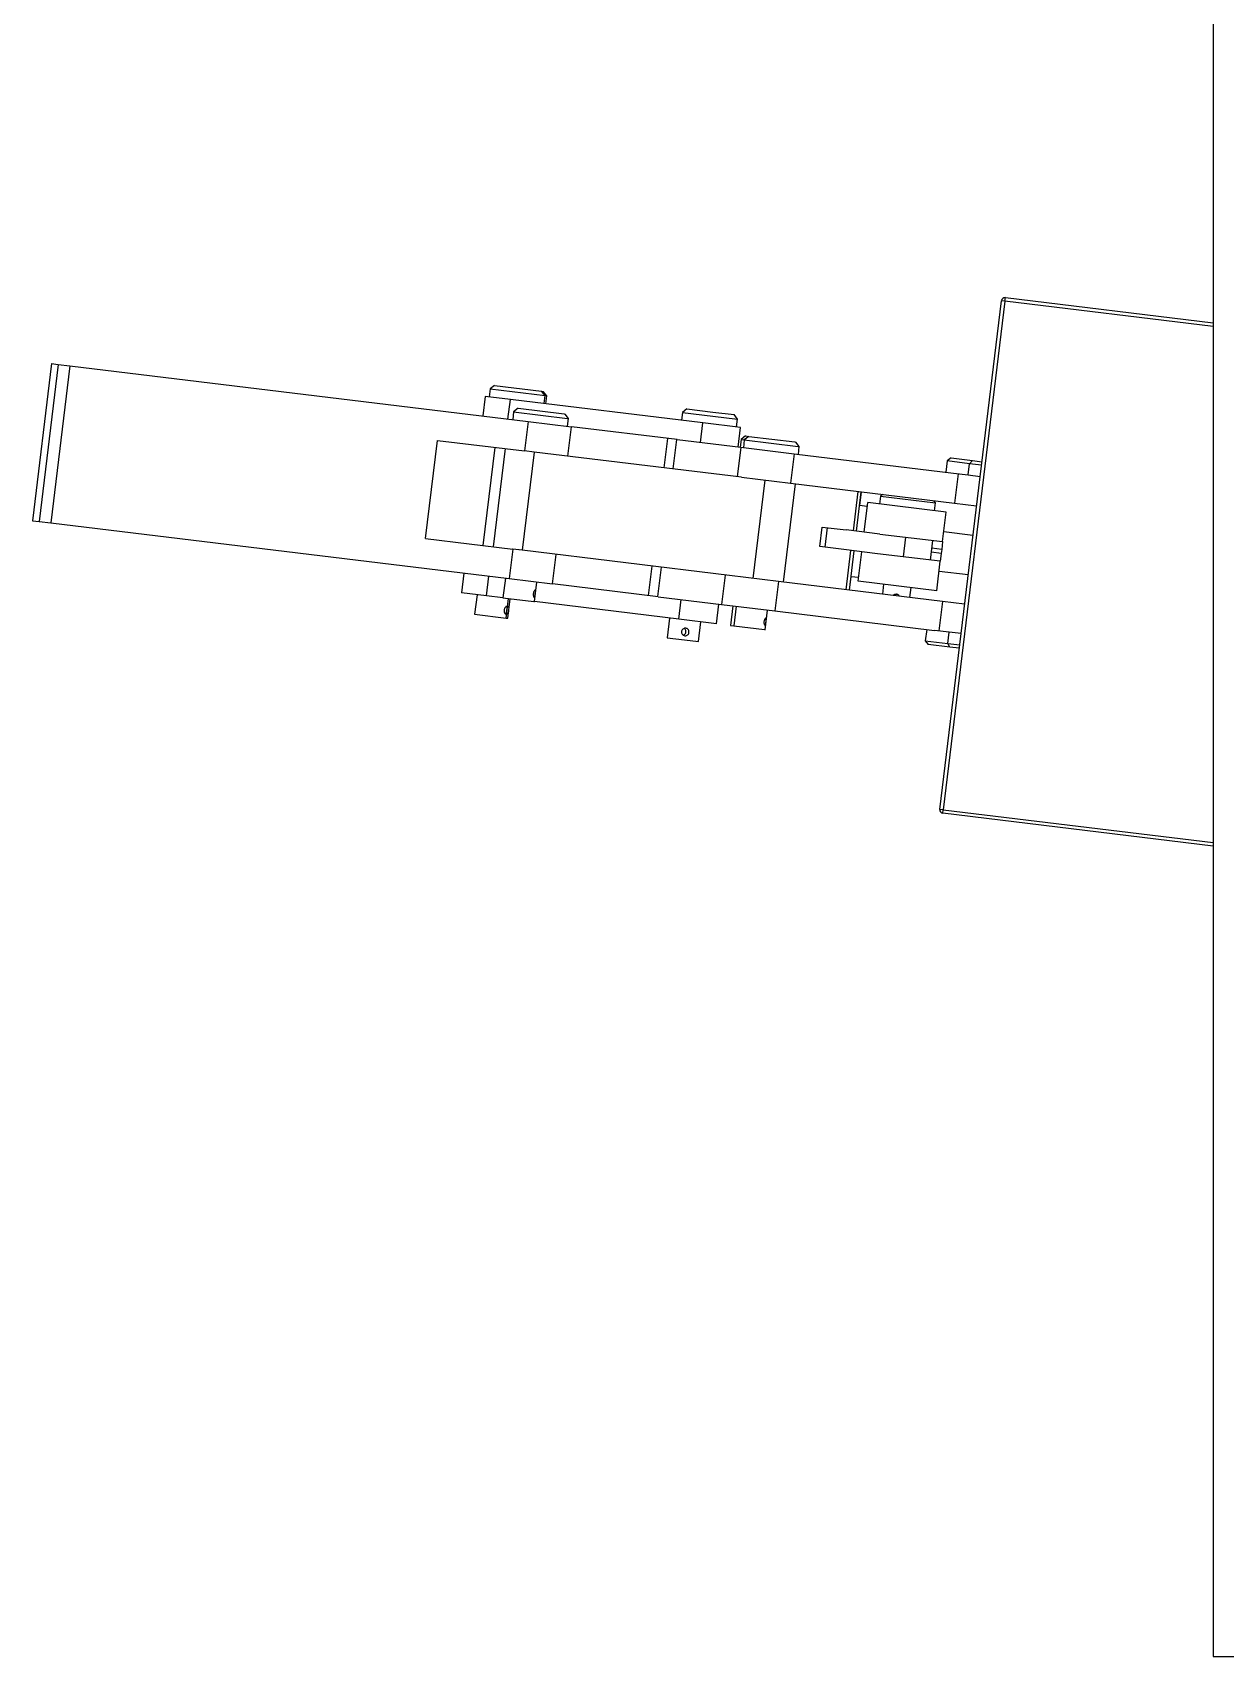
# Model space of a CAD drawing. Header units: millimetres. Extents: x -2889 to 8174, y 2447 to 8478.
# Drawn here: x 1540.1 to 1564.22, y 3468.17 to 3501 of the extents above; entities that cross this region are included whole.
import ezdxf

# ---------------------------------------------------------------- set-up
doc = ezdxf.new("R2010")
doc.units = ezdxf.units.MM

msp = doc.modelspace()

# ---------------------------------------------------------------- linework, layer by layer
at = {"color": 7, "linetype": 'Continuous', "lineweight": 25}
for p, q in [((1563.974, 3542.173), (1563.974, 3468.173)), ((1559.763, 3495.575), (1559.772, 3495.644)), ((1559.772, 3495.644), (1563.974, 3495.134)), ((1558.444, 3485.299), (1559.694, 3495.583)), ((1559.763, 3495.575), (1558.513, 3485.29)), ((1559.763, 3495.575), (1559.694, 3495.583)), ((1540.485, 3494.311), (1540.099, 3491.135)), ((1540.486, 3494.311), (1540.1, 3491.135)), ((1540.617, 3494.295), (1540.231, 3491.119)), ((1540.854, 3494.267), (1540.468, 3491.09)), ((1540.485, 3494.311), (1540.486, 3494.311)), ((1540.486, 3494.311), (1540.617, 3494.295)), ((1540.617, 3494.295), (1540.854, 3494.267)), ((1540.854, 3494.267), (1550.124, 3493.14)), ((1549.352, 3493.798), (1549.333, 3493.639)), ((1549.441, 3493.868), (1549.352, 3493.798)), ((1549.352, 3493.798), (1550.464, 3493.663)), ((1549.441, 3493.868), (1550.394, 3493.752)), ((1550.464, 3493.663), (1550.394, 3493.752)), ((1550.394, 3493.752), (1550.428, 3493.748)), ((1550.497, 3493.659), (1550.428, 3493.748)), ((1549.254, 3493.649), (1549.205, 3493.252)), ((1549.762, 3493.587), (1549.254, 3493.649)), ((1549.714, 3493.19), (1549.762, 3493.587)), ((1553.653, 3493.114), (1549.762, 3493.587)), ((1549.917, 3493.407), (1549.828, 3493.337)), ((1549.917, 3493.407), (1550.852, 3493.293)), ((1550.445, 3493.504), (1550.464, 3493.663)), ((1550.464, 3493.663), (1550.497, 3493.659)), ((1550.478, 3493.5), (1550.497, 3493.659)), ((1553.332, 3493.395), (1553.243, 3493.325)), ((1553.332, 3493.395), (1553.856, 3493.331)), ((1549.828, 3493.337), (1549.809, 3493.178)), ((1549.828, 3493.337), (1550.919, 3493.204)), ((1550.124, 3493.14), (1550.051, 3492.544)), ((1550.124, 3493.14), (1551, 3493.033)), ((1550.852, 3493.293), (1550.87, 3493.291)), ((1550.94, 3493.202), (1550.87, 3493.291)), ((1550.919, 3493.204), (1550.94, 3493.202)), ((1550.92, 3493.043), (1550.94, 3493.202)), ((1550.927, 3492.438), (1551, 3493.033)), ((1553.137, 3492.774), (1551, 3493.033)), ((1553.243, 3493.325), (1553.224, 3493.166)), ((1553.243, 3493.325), (1553.855, 3493.251)), ((1553.605, 3492.717), (1553.653, 3493.114)), ((1554.415, 3493.021), (1553.653, 3493.114)), ((1553.855, 3493.251), (1554.355, 3493.19)), ((1553.856, 3493.331), (1554.285, 3493.279)), ((1554.355, 3493.19), (1554.285, 3493.279)), ((1554.336, 3493.031), (1554.355, 3493.19)), ((1554.367, 3492.624), (1554.415, 3493.021)), ((1548.046, 3490.773), (1548.288, 3492.759)), ((1548.288, 3492.759), (1550.051, 3492.544)), ((1552.937, 3492.798), (1552.865, 3492.202)), ((1553.122, 3492.776), (1553.05, 3492.18)), ((1553.137, 3492.774), (1554.421, 3492.618)), ((1554.43, 3492.778), (1554.41, 3492.619)), ((1554.519, 3492.848), (1554.43, 3492.778)), ((1554.43, 3492.778), (1554.493, 3492.77)), ((1554.493, 3492.77), (1554.474, 3492.611)), ((1554.582, 3492.84), (1554.493, 3492.77)), ((1554.493, 3492.77), (1555.585, 3492.637)), ((1554.519, 3492.848), (1554.582, 3492.84)), ((1554.582, 3492.84), (1555.518, 3492.726)), ((1555.518, 3492.726), (1555.535, 3492.724)), ((1555.605, 3492.635), (1555.535, 3492.724)), ((1549.451, 3492.617), (1549.209, 3490.632)), ((1549.657, 3492.592), (1549.416, 3490.607)), ((1550.244, 3492.521), (1550.003, 3490.536)), ((1550.244, 3492.521), (1550.049, 3492.545)), ((1550.244, 3492.521), (1550.051, 3492.544)), ((1554.434, 3492.012), (1550.244, 3492.521)), ((1554.421, 3492.618), (1554.348, 3492.022)), ((1554.421, 3492.618), (1555.499, 3492.487)), ((1555.499, 3492.487), (1555.427, 3491.891)), ((1555.499, 3492.487), (1558.723, 3492.095)), ((1555.585, 3492.637), (1555.605, 3492.635)), ((1555.586, 3492.476), (1555.605, 3492.635)), ((1558.673, 3492.403), (1558.595, 3492.342)), ((1558.673, 3492.403), (1559.105, 3492.351)), ((1558.595, 3492.342), (1558.567, 3492.114)), ((1559.048, 3492.287), (1558.595, 3492.342)), ((1558.723, 3492.095), (1559.02, 3492.059)), ((1558.815, 3492.084), (1558.743, 3491.488)), ((1559.02, 3492.059), (1559.048, 3492.287)), ((1559.02, 3492.059), (1559.262, 3492.029)), ((1559.048, 3492.287), (1559.105, 3492.351)), ((1559.29, 3492.258), (1559.048, 3492.287)), ((1559.105, 3492.351), (1559.298, 3492.327)), ((1554.434, 3492.012), (1555.427, 3491.891)), ((1554.909, 3491.954), (1554.668, 3489.969)), ((1555.522, 3491.879), (1555.281, 3489.894)), ((1555.427, 3491.891), (1558.743, 3491.488)), ((1556.787, 3491.726), (1556.691, 3490.931)), ((1556.762, 3490.923), (1556.858, 3491.717)), ((1556.828, 3491.439), (1556.862, 3491.717)), ((1556.978, 3491.42), (1556.824, 3491.439)), ((1556.915, 3490.904), (1556.988, 3491.5)), ((1558.576, 3491.307), (1556.988, 3491.5)), ((1557.245, 3491.63), (1557.226, 3491.471)), ((1557.29, 3491.665), (1557.245, 3491.63)), ((1557.245, 3491.63), (1558.357, 3491.495)), ((1558.357, 3491.495), (1558.322, 3491.539)), ((1558.338, 3491.336), (1558.357, 3491.495)), ((1558.743, 3491.488), (1559.189, 3491.434)), ((1540.099, 3491.135), (1540.1, 3491.135)), ((1540.1, 3491.135), (1540.231, 3491.119)), ((1540.231, 3491.119), (1540.468, 3491.09)), ((1540.468, 3491.09), (1549.738, 3489.963)), ((1558.503, 3490.711), (1558.576, 3491.307)), ((1548.046, 3490.773), (1549.81, 3490.559)), ((1556.018, 3490.61), (1556.066, 3491.007)), ((1556.066, 3491.007), (1556.551, 3490.948)), ((1556.127, 3490.597), (1556.176, 3490.994)), ((1557.235, 3490.865), (1556.551, 3490.948)), ((1557.235, 3490.865), (1558.503, 3490.711)), ((1557.71, 3490.405), (1557.759, 3490.802)), ((1558.257, 3490.338), (1558.305, 3490.735)), ((1559.117, 3490.838), (1558.528, 3490.91)), ((1549.81, 3490.559), (1549.738, 3489.963)), ((1550.003, 3490.536), (1549.808, 3490.559)), ((1550.003, 3490.536), (1549.81, 3490.559)), ((1554.193, 3490.026), (1550.003, 3490.536)), ((1550.614, 3489.857), (1550.686, 3490.452)), ((1556.503, 3490.551), (1556.018, 3490.61)), ((1557.187, 3490.468), (1556.503, 3490.551)), ((1556.643, 3490.534), (1556.546, 3489.74)), ((1556.617, 3489.732), (1556.714, 3490.526)), ((1556.795, 3489.912), (1556.867, 3490.507)), ((1558.455, 3490.314), (1557.187, 3490.468)), ((1558.475, 3490.473), (1558.455, 3490.314)), ((1558.484, 3490.552), (1558.475, 3490.473)), ((1558.503, 3490.711), (1558.484, 3490.552)), ((1548.819, 3490.075), (1548.771, 3489.678)), ((1552.624, 3490.217), (1552.551, 3489.621)), ((1552.809, 3490.195), (1552.736, 3489.599)), ((1558.383, 3489.719), (1558.455, 3490.314)), ((1558.431, 3490.116), (1559.021, 3490.044)), ((1549.279, 3489.616), (1549.328, 3490.013)), ((1549.661, 3489.973), (1549.613, 3489.576)), ((1549.738, 3489.963), (1550.614, 3489.857)), ((1550.248, 3489.498), (1550.296, 3489.895)), ((1552.751, 3489.597), (1550.614, 3489.857)), ((1554.107, 3490.037), (1554.035, 3489.441)), ((1555.185, 3489.906), (1554.193, 3490.026)), ((1555.185, 3489.906), (1555.113, 3489.31)), ((1558.501, 3489.503), (1555.185, 3489.906)), ((1556.62, 3489.731), (1556.654, 3490.009)), ((1556.651, 3490.01), (1556.804, 3489.991)), ((1558.383, 3489.719), (1556.795, 3489.912)), ((1557.311, 3489.849), (1557.287, 3489.65)), ((1557.842, 3489.583), (1557.867, 3489.781)), ((1549.279, 3489.616), (1548.771, 3489.678)), ((1549.089, 3489.639), (1549.04, 3489.242)), ((1549.613, 3489.576), (1549.279, 3489.616)), ((1549.613, 3489.576), (1550.236, 3489.5)), ((1549.676, 3489.165), (1549.724, 3489.562)), ((1549.709, 3489.161), (1549.757, 3489.558)), ((1550.236, 3489.5), (1550.248, 3489.498)), ((1553.17, 3489.143), (1550.248, 3489.498)), ((1552.751, 3489.597), (1554.035, 3489.441)), ((1553.17, 3489.143), (1553.218, 3489.54)), ((1553.932, 3489.051), (1553.981, 3489.448)), ((1554.035, 3489.441), (1555.113, 3489.31)), ((1554.262, 3489.413), (1554.214, 3489.016)), ((1554.326, 3489.406), (1554.278, 3489.009)), ((1558.501, 3489.503), (1558.429, 3488.907)), ((1558.948, 3489.448), (1558.501, 3489.503)), ((1549.04, 3489.242), (1549.676, 3489.165)), ((1549.676, 3489.165), (1549.709, 3489.161)), ((1552.979, 3489.166), (1552.931, 3488.769)), ((1553.932, 3489.051), (1553.17, 3489.143)), ((1553.566, 3488.692), (1553.615, 3489.089)), ((1554.913, 3488.931), (1554.961, 3489.328)), ((1555.113, 3489.31), (1558.337, 3488.918)), ((1552.931, 3488.769), (1553.281, 3488.727)), ((1554.214, 3489.016), (1554.278, 3489.009)), ((1554.278, 3489.009), (1554.902, 3488.933)), ((1554.902, 3488.933), (1554.913, 3488.931)), ((1558.181, 3488.937), (1558.153, 3488.709)), ((1558.634, 3488.882), (1558.337, 3488.918)), ((1558.606, 3488.654), (1558.634, 3488.882)), ((1558.876, 3488.853), (1558.634, 3488.882)), ((1553.281, 3488.727), (1553.566, 3488.692)), ((1558.153, 3488.709), (1558.214, 3488.631)), ((1558.153, 3488.709), (1558.606, 3488.654)), ((1558.646, 3488.578), (1558.214, 3488.631)), ((1558.646, 3488.578), (1558.606, 3488.654)), ((1558.606, 3488.654), (1558.848, 3488.624)), ((1558.84, 3488.555), (1558.646, 3488.578)), ((1558.513, 3485.29), (1558.444, 3485.299)), ((1558.505, 3485.221), (1558.513, 3485.29)), ((1563.974, 3484.556), (1558.505, 3485.221)), ((1563.974, 3468.173), (1564.474, 3468.173))]:
    msp.add_line(p, q, dxfattribs=at)
at = {"color": 8, "linetype": 'Continuous', "lineweight": 25}
for p, q in [((1563.974, 3495.063), (1559.763, 3495.575)), ((1558.475, 3490.473), (1558.276, 3490.497)), ((1558.484, 3490.552), (1558.286, 3490.577)), ((1558.513, 3485.29), (1563.974, 3484.627))]:
    msp.add_line(p, q, dxfattribs=at)
at = {"color": 7, "linetype": 'Continuous', "lineweight": 25, "flags": 128}
msp.add_lwpolyline([(1549.703, 3489.392), (1549.712, 3489.398), (1549.721, 3489.396), (1549.727, 3489.386), (1549.729, 3489.37), (1549.728, 3489.348), (1549.726, 3489.323), (1549.723, 3489.298), (1549.718, 3489.276), (1549.712, 3489.259), (1549.705, 3489.249), (1549.698, 3489.247), (1549.698, 3489.247)], dxfattribs=at)
at = {"color": 7, "linetype": 'Continuous', "lineweight": 25}
for centre, start, end in [((1559.763, 3495.575), 83.0706, 173.0706), ((1558.513, 3485.29), 173.0706, 263.0706)]:
    msp.add_arc(centre, 0.07, start, end, dxfattribs=at)
for points, knots in [([(1550.246, 3489.583), (1550.244, 3489.584), (1550.239, 3489.586), (1550.232, 3489.6), (1550.227, 3489.62), (1550.225, 3489.644), (1550.227, 3489.67), (1550.233, 3489.694), (1550.242, 3489.714), (1550.253, 3489.728), (1550.262, 3489.735), (1550.269, 3489.733), (1550.272, 3489.724), (1550.272, 3489.707), (1550.27, 3489.685), (1550.267, 3489.66), (1550.264, 3489.635), (1550.261, 3489.612), (1550.257, 3489.595), (1550.252, 3489.584), (1550.248, 3489.583), (1550.246, 3489.583)], [0, 0, 0, 0, 0.052674, 0.105315, 0.158841, 0.213062, 0.266288, 0.318369, 0.370942, 0.424859, 0.478915, 0.531713, 0.583827, 0.636801, 0.690931, 0.744724, 0.797129, 0.849294, 0.9027, 0.956929, 1, 1, 1, 1]), ([(1549.665, 3489.251), (1549.661, 3489.252), (1549.655, 3489.255), (1549.646, 3489.268), (1549.639, 3489.288), (1549.636, 3489.313), (1549.638, 3489.338), (1549.645, 3489.362), (1549.656, 3489.382), (1549.668, 3489.397), (1549.679, 3489.403), (1549.688, 3489.401), (1549.694, 3489.391), (1549.696, 3489.374), (1549.695, 3489.352), (1549.693, 3489.327), (1549.689, 3489.302), (1549.685, 3489.279), (1549.679, 3489.262), (1549.672, 3489.252), (1549.667, 3489.251), (1549.665, 3489.251)], [0, 0, 0, 0, 0.052674, 0.105315, 0.158841, 0.213062, 0.266288, 0.318369, 0.370942, 0.424859, 0.478915, 0.531713, 0.583827, 0.636801, 0.690931, 0.744724, 0.797129, 0.849294, 0.9027, 0.956929, 1, 1, 1, 1]), ([(1557.502, 3489.624), (1557.503, 3489.626), (1557.509, 3489.635), (1557.526, 3489.646), (1557.551, 3489.654), (1557.577, 3489.652), (1557.6, 3489.643), (1557.618, 3489.628), (1557.625, 3489.615), (1557.628, 3489.609)], [0, 0, 0, 0, 0.048119, 0.214476, 0.383546, 0.548578, 0.709335, 0.871775, 1, 1, 1, 1]), ([(1557.574, 3489.651), (1557.573, 3489.651), (1557.572, 3489.652), (1557.57, 3489.652), (1557.569, 3489.652)], [0, 0, 0, 0, 0.3794, 1, 1, 1, 1]), ([(1549.698, 3489.247), (1549.695, 3489.248), (1549.691, 3489.248), (1549.687, 3489.254), (1549.687, 3489.255)], [0, 0, 0, 0, 0.807667, 1, 1, 1, 1]), ([(1554.912, 3489.016), (1554.909, 3489.017), (1554.905, 3489.019), (1554.898, 3489.033), (1554.892, 3489.053), (1554.89, 3489.077), (1554.892, 3489.103), (1554.899, 3489.127), (1554.908, 3489.147), (1554.918, 3489.161), (1554.928, 3489.168), (1554.934, 3489.166), (1554.937, 3489.157), (1554.938, 3489.14), (1554.936, 3489.118), (1554.933, 3489.093), (1554.93, 3489.068), (1554.926, 3489.045), (1554.922, 3489.028), (1554.917, 3489.017), (1554.913, 3489.016), (1554.912, 3489.016)], [0, 0, 0, 0, 0.052674, 0.105315, 0.158841, 0.213062, 0.266288, 0.318369, 0.370942, 0.424859, 0.478915, 0.531713, 0.583827, 0.636801, 0.690931, 0.744724, 0.797129, 0.849294, 0.9027, 0.956929, 1, 1, 1, 1]), ([(1553.291, 3488.81), (1553.283, 3488.812), (1553.266, 3488.816), (1553.245, 3488.831), (1553.23, 3488.852), (1553.222, 3488.877), (1553.224, 3488.903), (1553.234, 3488.926), (1553.251, 3488.946), (1553.273, 3488.958), (1553.299, 3488.963), (1553.324, 3488.959), (1553.346, 3488.947), (1553.364, 3488.929), (1553.374, 3488.905), (1553.376, 3488.879), (1553.369, 3488.854), (1553.356, 3488.833), (1553.336, 3488.817), (1553.313, 3488.809), (1553.298, 3488.81), (1553.291, 3488.81)], [0, 0, 0, 0, 0.0526742, 0.1053146, 0.1588406, 0.2130621, 0.2662883, 0.3183691, 0.3709421, 0.424859, 0.4789152, 0.5317133, 0.5838267, 0.6368008, 0.6909314, 0.7447238, 0.797129, 0.849294, 0.9027002, 0.9569286, 1, 1, 1, 1]), ([(1553.26, 3488.822), (1553.265, 3488.824), (1553.279, 3488.828), (1553.296, 3488.844), (1553.31, 3488.866), (1553.314, 3488.892), (1553.311, 3488.917), (1553.298, 3488.939), (1553.286, 3488.953), (1553.277, 3488.957), (1553.276, 3488.957)], [0, 0, 0, 0, 0.097964, 0.246382, 0.396729, 0.544316, 0.688727, 0.834503, 0.984005, 1, 1, 1, 1])]:
    msp.add_open_spline(points, degree=3, knots=knots, dxfattribs=at)

doc.saveas('drawing.dxf')
